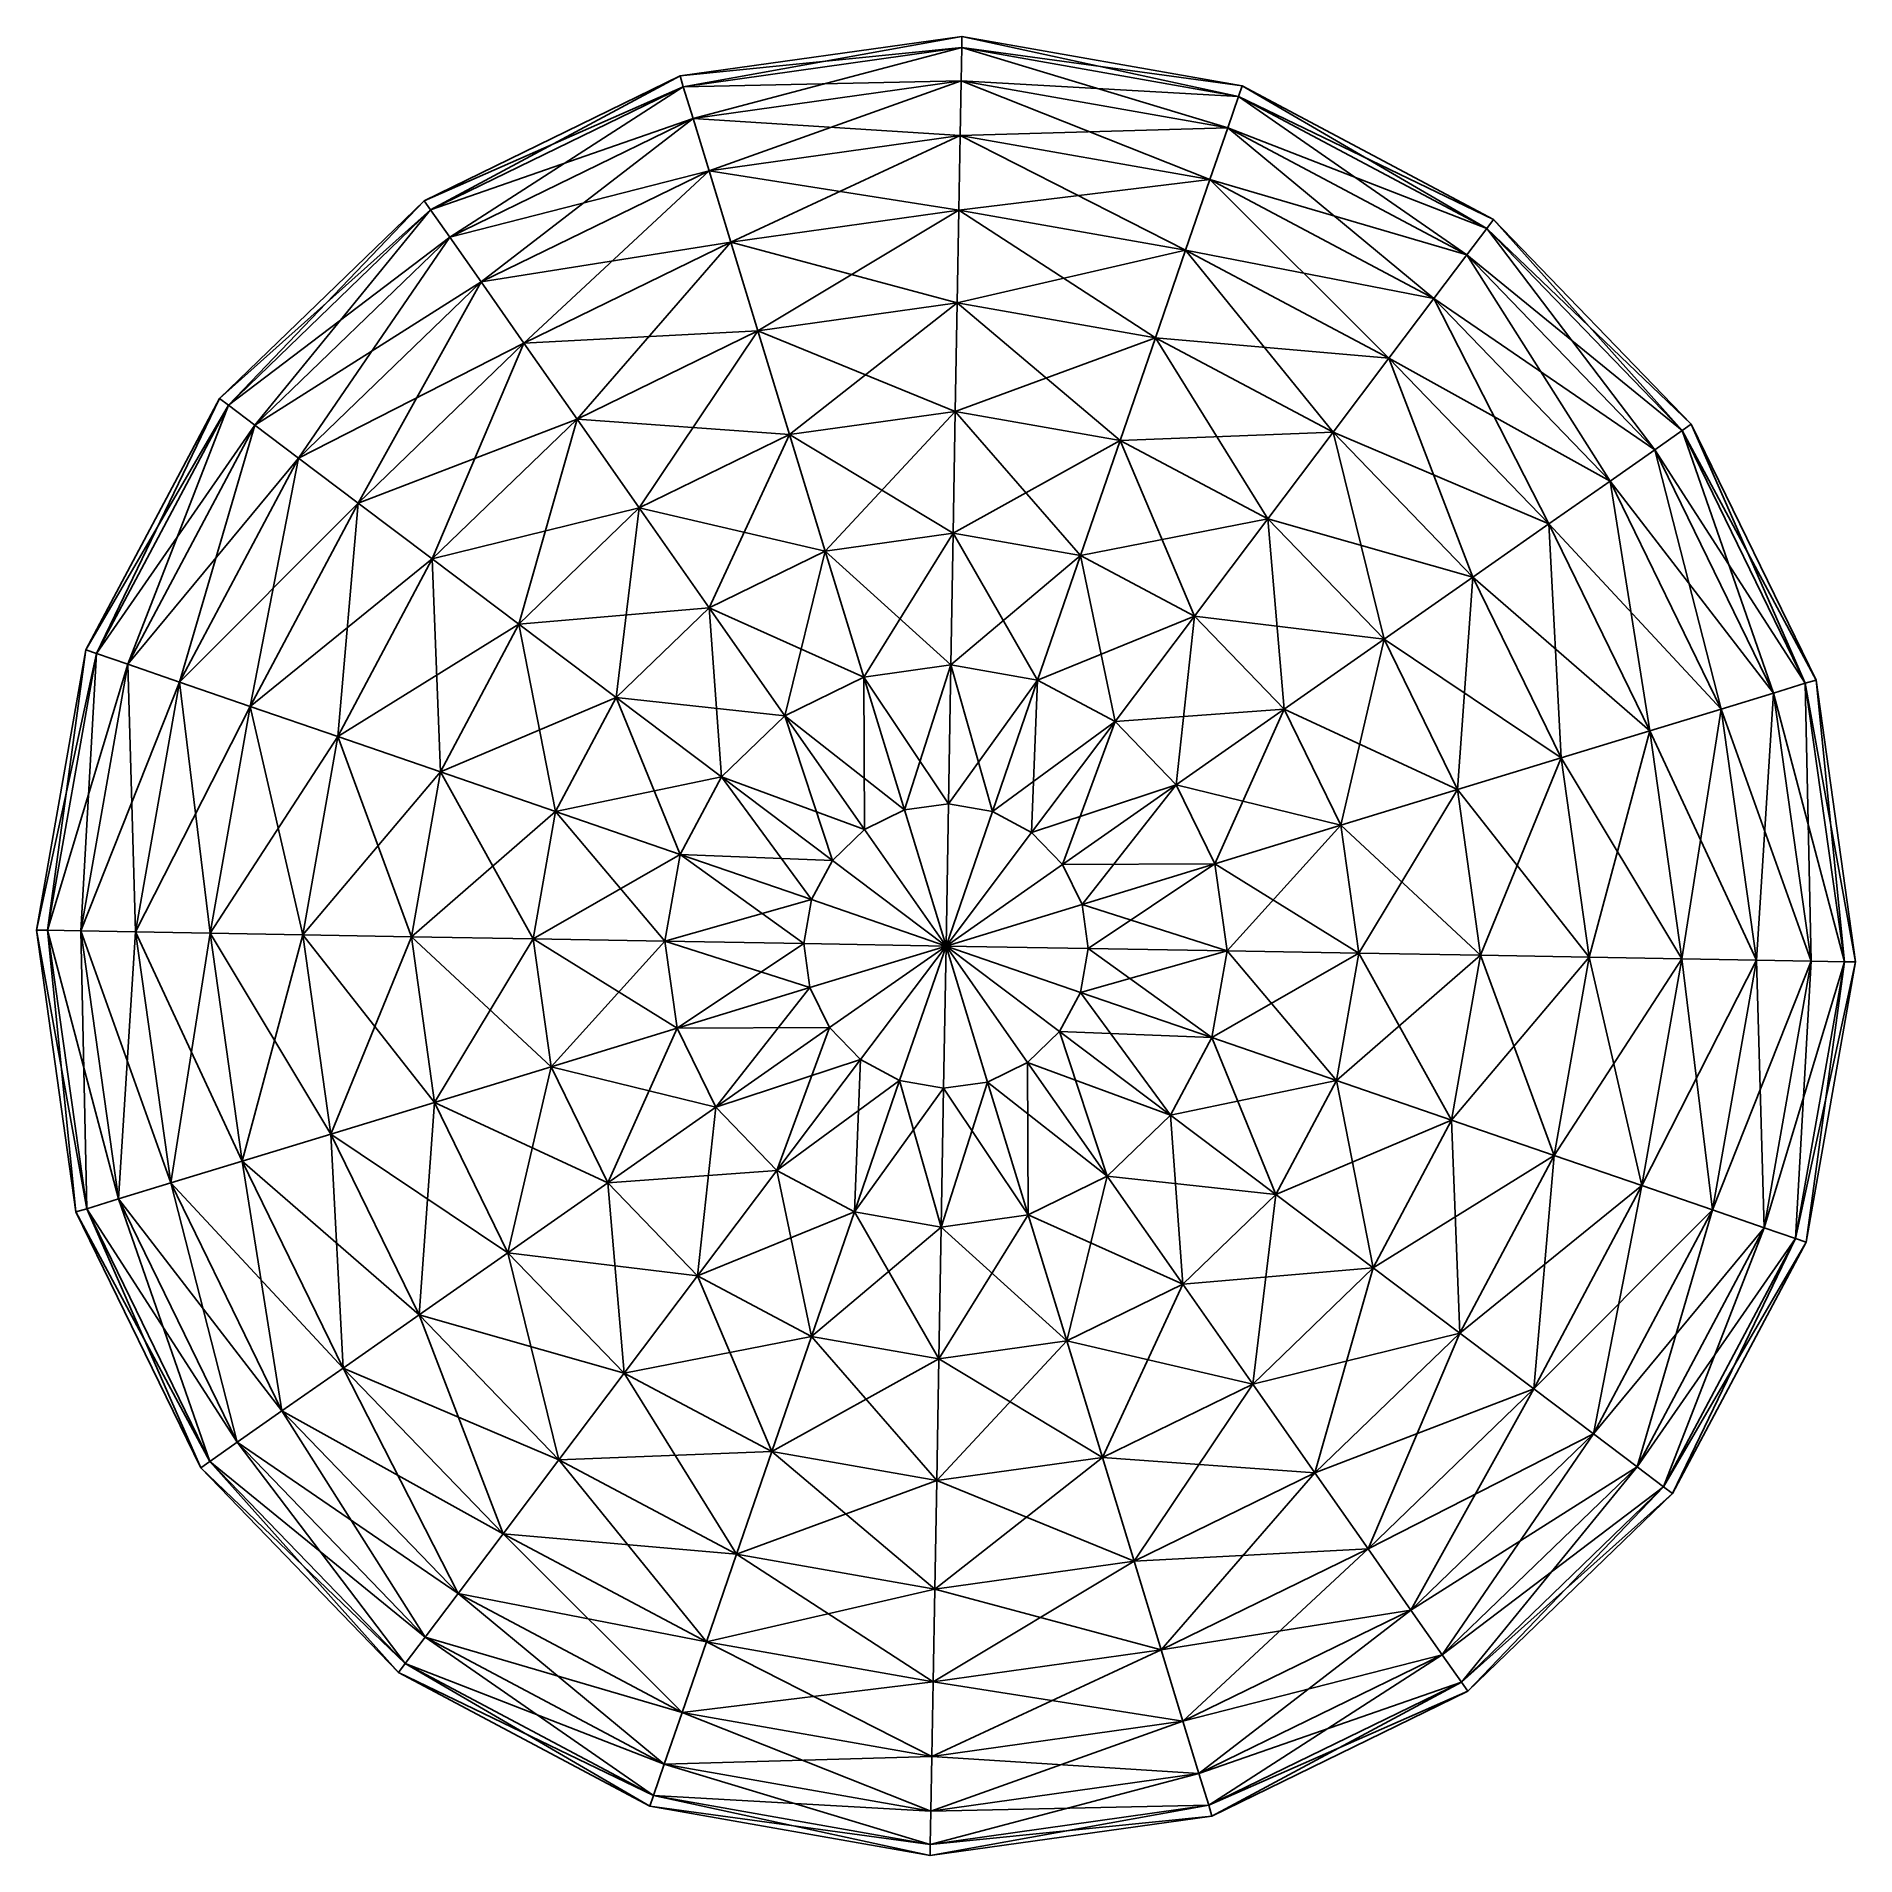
# Model space of a CAD drawing. Extents: x -1 to 1, y -1 to 1.
import ezdxf

# ---------------------------------------------------------------- set-up
doc = ezdxf.new("R2010")
doc.units = 0
doc.layers.add('pSphere1', color=254, linetype='CONTINUOUS')

msp = doc.modelspace()

# ---------------------------------------------------------------- meshes
at = {"layer": 'pSphere1', "color": 254}
mesh = msp.add_polyface(dxfattribs=at)
corners = [(0.005393, 0.30897, -0.951057), (0.007923, 0.453921, -0.891007), (-0.132734, 0.434153, -0.891007), (-0.171852, 0.562102, -0.809017), (0.010258, 0.587696, -0.809017), (-0.33714, 0.481486, -0.809017), (-0.260398, 0.371887, -0.891007), (-0.469426, 0.353738, -0.809017), (-0.206738, 0.67621, -0.707107), (0.012341, 0.706999, -0.707107), (-0.40558, 0.579228, -0.707107), (-0.236534, 0.773667, -0.587785), (0.014119, 0.808894, -0.587785), (-0.464033, 0.662708, -0.587785), (-0.260505, 0.852074, -0.453991), (0.01555, 0.890871, -0.453991), (-0.51106, 0.72987, -0.453991), (-0.278062, 0.9095, -0.309017), (0.016598, 0.950912, -0.309017), (-0.545504, 0.77906, -0.309017), (-0.288772, 0.944531, -0.156434), (0.017238, 0.987538, -0.156434), (-0.292372, 0.956305), (0.017452, 0.999848), (-0.288772, 0.944531, 0.156434), (0.017238, 0.987538, 0.156434), (-0.278062, 0.9095, 0.309017), (0.016598, 0.950912, 0.309017), (-0.260505, 0.852074, 0.453991), (0.01555, 0.890871, 0.453991), (-0.51106, 0.72987, 0.453991), (-0.236534, 0.773667, 0.587785), (0.014119, 0.808894, 0.587785), (-0.464033, 0.662708, 0.587785), (-0.206738, 0.67621, 0.707107), (0.012341, 0.706999, 0.707107), (-0.40558, 0.579228, 0.707107), (-0.171852, 0.562102, 0.809017), (0.010258, 0.587696, 0.809017), (-0.33714, 0.481486, 0.809017), (-0.132734, 0.434153, 0.891007), (0.007923, 0.453921, 0.891007), (-0.260398, 0.371887, 0.891007), (-0.362573, 0.273218, 0.891007), (-0.090348, 0.295514, 0.951057)]
mesh.append_faces([[corners[k] for k in face] for face in [(0, 1, 2), (3, 2, 1), (1, 4, 3), (5, 6, 2), (2, 3, 5), (6, 5, 7), (8, 3, 4), (4, 9, 8), (10, 5, 3), (3, 8, 10), (11, 8, 9), (9, 12, 11), (13, 10, 8), (8, 11, 13), (14, 11, 12), (12, 15, 14), (11, 14, 16), (17, 14, 15), (15, 18, 17), (14, 17, 19), (20, 17, 18), (18, 21, 20), (22, 20, 21), (21, 23, 22), (24, 22, 23), (23, 25, 24), (26, 24, 25), (25, 27, 26), (28, 26, 27), (27, 29, 28), (26, 28, 30), (31, 28, 29), (29, 32, 31), (28, 31, 33), (34, 31, 32), (32, 35, 34), (36, 33, 31), (31, 34, 36), (37, 34, 35), (35, 38, 37), (39, 36, 34), (34, 37, 39), (40, 37, 38), (38, 41, 40), (42, 39, 37), (37, 40, 42), (39, 42, 43), (44, 40, 41)]], dxfattribs={"color": 254})
mesh = msp.add_polyface(dxfattribs=at)
corners = [(0.100606, 0.292181, -0.951057), (0.147805, 0.429257, -0.891007), (0.007923, 0.453921, -0.891007), (0.191364, 0.555762, -0.809017), (0.273218, 0.362573, -0.891007), (0.353738, 0.469426, -0.809017), (0.010258, 0.587696, -0.809017), (0.230211, 0.668583, -0.707107), (0.425548, 0.564721, -0.707107), (0.012341, 0.706999, -0.707107), (0.26339, 0.764941, -0.587785), (0.486879, 0.64611, -0.587785), (0.014119, 0.808894, -0.587785), (0.290083, 0.842463, -0.453991), (0.01555, 0.890871, -0.453991), (0.309634, 0.899242, -0.309017), (0.536221, 0.71159, -0.453991), (0.016598, 0.950912, -0.309017), (0.017238, 0.987538, -0.156434), (0.32156, 0.933878, -0.156434), (0.017452, 0.999848), (0.325568, 0.945519), (0.017238, 0.987538, 0.156434), (0.32156, 0.933878, 0.156434), (0.016598, 0.950912, 0.309017), (0.309634, 0.899242, 0.309017), (0.290083, 0.842463, 0.453991), (0.57236, 0.759548, 0.309017), (0.01555, 0.890871, 0.453991), (0.26339, 0.764941, 0.587785), (0.536221, 0.71159, 0.453991), (0.014119, 0.808894, 0.587785), (0.230211, 0.668583, 0.707107), (0.486879, 0.64611, 0.587785), (0.425548, 0.564721, 0.707107), (0.012341, 0.706999, 0.707107), (0.191364, 0.555762, 0.809017), (0.353738, 0.469426, 0.809017), (0.010258, 0.587696, 0.809017), (0.273218, 0.362573, 0.891007), (0.481486, 0.33714, 0.809017), (0.147805, 0.429257, 0.891007), (0.007923, 0.453921, 0.891007), (0.005393, 0.30897, 0.951057)]
mesh.append_faces([[corners[k] for k in face] for face in [(0, 1, 2), (3, 1, 4), (4, 5, 3), (6, 2, 1), (1, 3, 6), (7, 3, 5), (5, 8, 7), (9, 6, 3), (3, 7, 9), (10, 7, 8), (8, 11, 10), (12, 9, 7), (7, 10, 12), (13, 10, 11), (14, 12, 10), (10, 13, 14), (15, 13, 16), (17, 14, 13), (13, 15, 17), (18, 17, 15), (15, 19, 18), (20, 18, 19), (19, 21, 20), (22, 20, 21), (21, 23, 22), (24, 22, 23), (23, 25, 24), (26, 25, 27), (28, 24, 25), (25, 26, 28), (29, 26, 30), (31, 28, 26), (26, 29, 31), (32, 29, 33), (33, 34, 32), (35, 31, 29), (29, 32, 35), (36, 32, 34), (34, 37, 36), (38, 35, 32), (32, 36, 38), (39, 37, 40), (41, 36, 37), (37, 39, 41), (42, 38, 36), (36, 41, 42), (43, 42, 41)]], dxfattribs={"color": 254})
mesh = msp.add_polyface(dxfattribs=at)
corners = [(-0.564721, 0.425548, -0.707107), (-0.469426, 0.353738, -0.809017), (-0.33714, 0.481486, -0.809017), (-0.40558, 0.579228, -0.707107), (-0.64611, 0.486879, -0.587785), (-0.464033, 0.662708, -0.587785), (-0.51106, 0.72987, -0.453991), (-0.236534, 0.773667, -0.587785), (-0.711589, 0.536221, -0.453991), (-0.842463, 0.290083, -0.453991), (-0.545504, 0.77906, -0.309017), (-0.260505, 0.852074, -0.453991), (-0.759548, 0.57236, -0.309017), (-0.899242, 0.309634, -0.309017), (-0.566515, 0.809067, -0.156434), (-0.278062, 0.9095, -0.309017), (-0.288772, 0.944531, -0.156434), (-0.788803, 0.594406, -0.156434), (-0.933878, 0.32156, -0.156434), (-0.573576, 0.819152), (-0.292372, 0.956305), (-0.798636, 0.601815), (-0.945519, 0.325568), (-0.566515, 0.809067, 0.156434), (-0.288772, 0.944531, 0.156434), (-0.788803, 0.594406, 0.156434), (-0.933878, 0.32156, 0.156434), (-0.545504, 0.77906, 0.309017), (-0.278062, 0.9095, 0.309017), (-0.759548, 0.57236, 0.309017), (-0.899242, 0.309634, 0.309017), (-0.51106, 0.72987, 0.453991), (-0.711589, 0.536221, 0.453991), (-0.842463, 0.290083, 0.453991), (-0.464033, 0.662708, 0.587785), (-0.260505, 0.852074, 0.453991), (-0.64611, 0.486879, 0.587785), (-0.764941, 0.26339, 0.587785), (-0.564721, 0.425548, 0.707107), (-0.40558, 0.579228, 0.707107), (-0.469426, 0.353738, 0.809017), (-0.33714, 0.481486, 0.809017)]
mesh.append_faces([[corners[k] for k in face] for face in [(0, 1, 2), (2, 3, 0), (4, 0, 3), (3, 5, 4), (6, 5, 7), (8, 4, 5), (5, 6, 8), (4, 8, 9), (10, 6, 11), (12, 8, 6), (6, 10, 12), (8, 12, 13), (14, 10, 15), (15, 16, 14), (17, 12, 10), (10, 14, 17), (18, 13, 12), (12, 17, 18), (19, 14, 16), (16, 20, 19), (21, 17, 14), (14, 19, 21), (22, 18, 17), (17, 21, 22), (23, 19, 20), (20, 24, 23), (25, 21, 19), (19, 23, 25), (26, 22, 21), (21, 25, 26), (27, 23, 24), (24, 28, 27), (29, 25, 23), (23, 27, 29), (30, 26, 25), (25, 29, 30), (31, 27, 28), (32, 29, 27), (27, 31, 32), (29, 32, 33), (34, 31, 35), (36, 32, 31), (31, 34, 36), (32, 36, 37), (38, 36, 34), (34, 39, 38), (40, 38, 39), (39, 41, 40)]], dxfattribs={"color": 254})
mesh = msp.add_polyface(dxfattribs=at)
corners = [(0.425548, 0.564721, -0.707107), (0.353738, 0.469426, -0.809017), (0.481486, 0.33714, -0.809017), (0.579228, 0.40558, -0.707107), (0.486879, 0.64611, -0.587785), (0.662708, 0.464033, -0.587785), (0.72987, 0.51106, -0.453991), (0.773667, 0.236534, -0.587785), (0.536221, 0.71159, -0.453991), (0.290083, 0.842463, -0.453991), (0.77906, 0.545504, -0.309017), (0.852074, 0.260505, -0.453991), (0.57236, 0.759548, -0.309017), (0.309634, 0.899242, -0.309017), (0.809067, 0.566515, -0.156434), (0.9095, 0.278062, -0.309017), (0.944531, 0.288772, -0.156434), (0.594406, 0.788803, -0.156434), (0.32156, 0.933878, -0.156434), (0.819152, 0.573577), (0.956305, 0.292372), (0.601815, 0.798636), (0.325568, 0.945519), (0.809067, 0.566515, 0.156434), (0.944531, 0.288772, 0.156434), (0.594406, 0.788803, 0.156434), (0.32156, 0.933878, 0.156434), (0.77906, 0.545504, 0.309017), (0.9095, 0.278062, 0.309017), (0.57236, 0.759548, 0.309017), (0.309634, 0.899242, 0.309017), (0.72987, 0.51106, 0.453991), (0.536221, 0.71159, 0.453991), (0.290083, 0.842463, 0.453991), (0.662708, 0.464033, 0.587785), (0.852074, 0.260505, 0.453991), (0.486879, 0.64611, 0.587785), (0.26339, 0.764941, 0.587785), (0.425548, 0.564721, 0.707107), (0.579228, 0.40558, 0.707107), (0.353738, 0.469426, 0.809017), (0.481486, 0.33714, 0.809017)]
mesh.append_faces([[corners[k] for k in face] for face in [(0, 1, 2), (2, 3, 0), (4, 0, 3), (3, 5, 4), (6, 5, 7), (8, 4, 5), (5, 6, 8), (4, 8, 9), (10, 6, 11), (12, 8, 6), (6, 10, 12), (8, 12, 13), (14, 10, 15), (15, 16, 14), (17, 12, 10), (10, 14, 17), (18, 13, 12), (12, 17, 18), (19, 14, 16), (16, 20, 19), (21, 17, 14), (14, 19, 21), (22, 18, 17), (17, 21, 22), (23, 19, 20), (20, 24, 23), (25, 21, 19), (19, 23, 25), (26, 22, 21), (21, 25, 26), (27, 23, 24), (24, 28, 27), (29, 25, 23), (23, 27, 29), (30, 26, 25), (25, 29, 30), (31, 27, 28), (32, 29, 27), (27, 31, 32), (29, 32, 33), (34, 31, 35), (36, 32, 31), (31, 34, 36), (32, 36, 37), (38, 36, 34), (34, 39, 38), (40, 38, 39), (39, 41, 40)]], dxfattribs={"color": 254})
mesh = msp.add_polyface(dxfattribs=at)
corners = [(-0.292181, 0.100606, -0.951057), (-0.429256, 0.147805, -0.891007), (-0.453921, 0.007923, -0.891007), (-0.555762, 0.191364, -0.809017), (-0.362573, 0.273218, -0.891007), (-0.469426, 0.353738, -0.809017), (-0.587696, 0.010258, -0.809017), (-0.668583, 0.230211, -0.707107), (-0.564721, 0.425548, -0.707107), (-0.706999, 0.012341, -0.707107), (-0.764941, 0.26339, -0.587785), (-0.64611, 0.486879, -0.587785), (-0.808894, 0.014119, -0.587785), (-0.842463, 0.290083, -0.453991), (-0.890871, 0.01555, -0.453991), (-0.899242, 0.309634, -0.309017), (-0.711589, 0.536221, -0.453991), (-0.950912, 0.016598, -0.309017), (-0.987538, 0.017238, -0.156434), (-0.933878, 0.32156, -0.156434), (-0.999848, 0.017452), (-0.945519, 0.325568), (-0.987538, 0.017238, 0.156434), (-0.933878, 0.32156, 0.156434), (-0.950912, 0.016598, 0.309017), (-0.899242, 0.309634, 0.309017), (-0.842463, 0.290083, 0.453991), (-0.759548, 0.57236, 0.309017), (-0.890871, 0.01555, 0.453991), (-0.764941, 0.26339, 0.587785), (-0.711589, 0.536221, 0.453991), (-0.808894, 0.014119, 0.587785), (-0.668583, 0.230211, 0.707107), (-0.64611, 0.486879, 0.587785), (-0.564721, 0.425548, 0.707107), (-0.706999, 0.012341, 0.707107), (-0.555762, 0.191364, 0.809017), (-0.469426, 0.353738, 0.809017), (-0.587696, 0.010258, 0.809017), (-0.362573, 0.273218, 0.891007), (-0.33714, 0.481486, 0.809017), (-0.429256, 0.147805, 0.891007), (-0.453921, 0.007923, 0.891007), (-0.30897, 0.005393, 0.951057)]
mesh.append_faces([[corners[k] for k in face] for face in [(0, 1, 2), (3, 1, 4), (4, 5, 3), (6, 2, 1), (1, 3, 6), (7, 3, 5), (5, 8, 7), (9, 6, 3), (3, 7, 9), (10, 7, 8), (8, 11, 10), (12, 9, 7), (7, 10, 12), (13, 10, 11), (14, 12, 10), (10, 13, 14), (15, 13, 16), (17, 14, 13), (13, 15, 17), (18, 17, 15), (15, 19, 18), (20, 18, 19), (19, 21, 20), (22, 20, 21), (21, 23, 22), (24, 22, 23), (23, 25, 24), (26, 25, 27), (28, 24, 25), (25, 26, 28), (29, 26, 30), (31, 28, 26), (26, 29, 31), (32, 29, 33), (33, 34, 32), (35, 31, 29), (29, 32, 35), (36, 32, 34), (34, 37, 36), (38, 35, 32), (32, 36, 38), (39, 37, 40), (41, 36, 37), (37, 39, 41), (42, 38, 36), (36, 41, 42), (43, 42, 41)]], dxfattribs={"color": 254})
mesh = msp.add_polyface(dxfattribs=at)
corners = [(0.30897, -0.005393, -0.951057), (0.453921, -0.007923, -0.891007), (0.434153, 0.132734, -0.891007), (0.562102, 0.171852, -0.809017), (0.587696, -0.010258, -0.809017), (0.481486, 0.33714, -0.809017), (0.371887, 0.260398, -0.891007), (0.353738, 0.469426, -0.809017), (0.67621, 0.206738, -0.707107), (0.706999, -0.012341, -0.707107), (0.579228, 0.40558, -0.707107), (0.773667, 0.236534, -0.587785), (0.808894, -0.014119, -0.587785), (0.662708, 0.464033, -0.587785), (0.852074, 0.260505, -0.453991), (0.890871, -0.01555, -0.453991), (0.72987, 0.51106, -0.453991), (0.9095, 0.278062, -0.309017), (0.950912, -0.016598, -0.309017), (0.77906, 0.545504, -0.309017), (0.944531, 0.288772, -0.156434), (0.987538, -0.017238, -0.156434), (0.956305, 0.292372), (0.999848, -0.017452), (0.944531, 0.288772, 0.156434), (0.987538, -0.017238, 0.156434), (0.9095, 0.278062, 0.309017), (0.950912, -0.016598, 0.309017), (0.852074, 0.260505, 0.453991), (0.890871, -0.01555, 0.453991), (0.72987, 0.51106, 0.453991), (0.773667, 0.236534, 0.587785), (0.808894, -0.014119, 0.587785), (0.662708, 0.464033, 0.587785), (0.67621, 0.206738, 0.707107), (0.706999, -0.012341, 0.707107), (0.579228, 0.40558, 0.707107), (0.562102, 0.171852, 0.809017), (0.587696, -0.010258, 0.809017), (0.481486, 0.33714, 0.809017), (0.434153, 0.132734, 0.891007), (0.453921, -0.007923, 0.891007), (0.371887, 0.260398, 0.891007), (0.273218, 0.362573, 0.891007), (0.295515, 0.090348, 0.951057)]
mesh.append_faces([[corners[k] for k in face] for face in [(0, 1, 2), (3, 2, 1), (1, 4, 3), (5, 6, 2), (2, 3, 5), (6, 5, 7), (8, 3, 4), (4, 9, 8), (10, 5, 3), (3, 8, 10), (11, 8, 9), (9, 12, 11), (13, 10, 8), (8, 11, 13), (14, 11, 12), (12, 15, 14), (11, 14, 16), (17, 14, 15), (15, 18, 17), (14, 17, 19), (20, 17, 18), (18, 21, 20), (22, 20, 21), (21, 23, 22), (24, 22, 23), (23, 25, 24), (26, 24, 25), (25, 27, 26), (28, 26, 27), (27, 29, 28), (26, 28, 30), (31, 28, 29), (29, 32, 31), (28, 31, 33), (34, 31, 32), (32, 35, 34), (36, 33, 31), (31, 34, 36), (37, 34, 35), (35, 38, 37), (39, 36, 34), (34, 37, 39), (40, 37, 38), (38, 41, 40), (42, 39, 37), (37, 40, 42), (39, 42, 43), (44, 40, 41)]], dxfattribs={"color": 254})
mesh = msp.add_polyface(dxfattribs=at)
corners = [(0.295515, 0.090348, -0.951057), (0.149599, 0.045737, -0.987688), (0.156411, -0.00273, -0.987688), (0.30897, -0.005393, -0.951057), (0.253132, 0.177245, -0.951057), (0.128144, 0.089727, -0.987688), (0.185971, 0.246792, -0.951057), (0.094145, 0.124934, -0.987688), (0.100606, 0.292181, -0.951057), (0.05093, 0.147912, -0.987688), (0.005393, 0.30897, -0.951057), (0.00273, 0.156411, -0.987688), (0.434153, 0.132734, -0.891007), (0.371887, 0.260398, -0.891007), (0.273218, 0.362573, -0.891007), (0.147805, 0.429257, -0.891007), (0.007923, 0.453921, -0.891007), (0.353738, 0.469426, -0.809017), (0.453921, -0.007923, 0.891007), (0.30897, -0.005393, 0.951057), (0.295515, 0.090348, 0.951057), (0.253132, 0.177245, 0.951057), (0.371887, 0.260398, 0.891007), (0.434153, 0.132734, 0.891007), (0.185971, 0.246792, 0.951057), (0.273218, 0.362573, 0.891007), (0.100606, 0.292181, 0.951057), (0.147805, 0.429257, 0.891007), (0.005393, 0.30897, 0.951057), (0.149599, 0.045737, 0.987688), (0.156411, -0.00273, 0.987688), (0.128144, 0.089727, 0.987688), (0.094145, 0.124934, 0.987688), (0.05093, 0.147912, 0.987688), (0.00273, 0.156411, 0.987688), (0, 0, -1), (0, 0, 1)]
mesh.append_faces([[corners[k] for k in face] for face in [(0, 1, 2), (2, 3, 0), (4, 5, 1), (1, 0, 4), (6, 7, 5), (5, 4, 6), (8, 9, 7), (7, 6, 8), (10, 11, 9), (9, 8, 10), (12, 0, 3), (13, 4, 0), (0, 12, 13), (14, 6, 4), (4, 13, 14), (15, 8, 6), (6, 14, 15), (16, 10, 8), (17, 14, 13), (18, 19, 20), (21, 22, 23), (23, 20, 21), (24, 25, 22), (22, 21, 24), (26, 27, 25), (25, 24, 26), (27, 26, 28), (29, 20, 19), (19, 30, 29), (31, 21, 20), (20, 29, 31), (32, 24, 21), (21, 31, 32), (33, 26, 24), (24, 32, 33), (34, 28, 26), (26, 33, 34), (35, 2, 1), (35, 1, 5), (35, 5, 7), (35, 7, 9), (35, 9, 11), (36, 29, 30), (36, 31, 29), (36, 32, 31), (36, 33, 32), (36, 34, 33)]], dxfattribs={"color": 254})
mesh = msp.add_polyface(dxfattribs=at)
corners = [(-0.090348, 0.295514, -0.951057), (-0.045737, 0.149599, -0.987688), (0.00273, 0.156411, -0.987688), (0.005393, 0.30897, -0.951057), (-0.177245, 0.253132, -0.951057), (-0.089727, 0.128144, -0.987688), (-0.246792, 0.185971, -0.951057), (-0.124934, 0.094145, -0.987688), (-0.292181, 0.100606, -0.951057), (-0.147912, 0.05093, -0.987688), (-0.30897, 0.005393, -0.951057), (-0.156411, 0.00273, -0.987688), (-0.132734, 0.434153, -0.891007), (-0.260398, 0.371887, -0.891007), (-0.362573, 0.273218, -0.891007), (-0.429256, 0.147805, -0.891007), (-0.453921, 0.007923, -0.891007), (-0.469426, 0.353738, -0.809017), (0.007923, 0.453921, 0.891007), (0.005393, 0.30897, 0.951057), (-0.090348, 0.295514, 0.951057), (-0.177245, 0.253132, 0.951057), (-0.260398, 0.371887, 0.891007), (-0.132734, 0.434153, 0.891007), (-0.246792, 0.185971, 0.951057), (-0.362573, 0.273218, 0.891007), (-0.292181, 0.100606, 0.951057), (-0.429256, 0.147805, 0.891007), (-0.30897, 0.005393, 0.951057), (-0.045737, 0.149599, 0.987688), (0.00273, 0.156411, 0.987688), (-0.089727, 0.128144, 0.987688), (-0.124934, 0.094145, 0.987688), (-0.147912, 0.05093, 0.987688), (-0.156411, 0.00273, 0.987688), (0, 0, -1), (0, 0, 1)]
mesh.append_faces([[corners[k] for k in face] for face in [(0, 1, 2), (2, 3, 0), (4, 5, 1), (1, 0, 4), (6, 7, 5), (5, 4, 6), (8, 9, 7), (7, 6, 8), (10, 11, 9), (9, 8, 10), (12, 0, 3), (13, 4, 0), (0, 12, 13), (14, 6, 4), (4, 13, 14), (15, 8, 6), (6, 14, 15), (16, 10, 8), (17, 14, 13), (18, 19, 20), (21, 22, 23), (23, 20, 21), (24, 25, 22), (22, 21, 24), (26, 27, 25), (25, 24, 26), (27, 26, 28), (29, 20, 19), (19, 30, 29), (31, 21, 20), (20, 29, 31), (32, 24, 21), (21, 31, 32), (33, 26, 24), (24, 32, 33), (34, 28, 26), (26, 33, 34), (35, 2, 1), (35, 1, 5), (35, 5, 7), (35, 7, 9), (35, 9, 11), (36, 29, 30), (36, 31, 29), (36, 32, 31), (36, 33, 32), (36, 34, 33)]], dxfattribs={"color": 254})
mesh = msp.add_polyface(dxfattribs=at)
corners = [(-0.30897, 0.005393, -0.951057), (-0.453921, 0.007923, -0.891007), (-0.434154, -0.132734, -0.891007), (-0.481486, -0.33714, -0.809017), (-0.371888, -0.260398, -0.891007), (-0.562102, -0.171852, -0.809017), (-0.353738, -0.469427, -0.809017), (-0.587696, 0.010258, -0.809017), (-0.579228, -0.40558, -0.707107), (-0.67621, -0.206738, -0.707107), (-0.706999, 0.012341, -0.707107), (-0.662708, -0.464033, -0.587785), (-0.773667, -0.236534, -0.587785), (-0.808894, 0.014119, -0.587785), (-0.852074, -0.260505, -0.453991), (-0.72987, -0.511061, -0.453991), (-0.890871, 0.01555, -0.453991), (-0.909501, -0.278062, -0.309017), (-0.77906, -0.545504, -0.309017), (-0.950912, 0.016598, -0.309017), (-0.944532, -0.288772, -0.156434), (-0.987538, 0.017238, -0.156434), (-0.956305, -0.292372), (-0.999848, 0.017452), (-0.944532, -0.288772, 0.156434), (-0.987538, 0.017238, 0.156434), (-0.909501, -0.278062, 0.309017), (-0.950912, 0.016598, 0.309017), (-0.852074, -0.260505, 0.453991), (-0.72987, -0.511061, 0.453991), (-0.890871, 0.01555, 0.453991), (-0.773667, -0.236534, 0.587785), (-0.662708, -0.464033, 0.587785), (-0.808894, 0.014119, 0.587785), (-0.579228, -0.40558, 0.707107), (-0.67621, -0.206738, 0.707107), (-0.706999, 0.012341, 0.707107), (-0.481486, -0.33714, 0.809017), (-0.562102, -0.171852, 0.809017), (-0.587696, 0.010258, 0.809017), (-0.371888, -0.260398, 0.891007), (-0.434154, -0.132734, 0.891007), (-0.453921, 0.007923, 0.891007), (-0.295515, -0.090348, 0.951057)]
mesh.append_faces([[corners[k] for k in face] for face in [(0, 1, 2), (3, 4, 2), (2, 5, 3), (4, 3, 6), (5, 2, 1), (1, 7, 5), (8, 3, 5), (5, 9, 8), (9, 5, 7), (7, 10, 9), (11, 8, 9), (9, 12, 11), (12, 9, 10), (10, 13, 12), (12, 14, 15), (14, 12, 13), (13, 16, 14), (14, 17, 18), (17, 14, 16), (16, 19, 17), (20, 17, 19), (19, 21, 20), (22, 20, 21), (21, 23, 22), (24, 22, 23), (23, 25, 24), (26, 24, 25), (25, 27, 26), (26, 28, 29), (28, 26, 27), (27, 30, 28), (28, 31, 32), (31, 28, 30), (30, 33, 31), (34, 32, 31), (31, 35, 34), (35, 31, 33), (33, 36, 35), (37, 34, 35), (35, 38, 37), (38, 35, 36), (36, 39, 38), (40, 37, 38), (38, 41, 40), (41, 38, 39), (39, 42, 41), (43, 41, 42)]], dxfattribs={"color": 254})
mesh = msp.add_polyface(dxfattribs=at)
corners = [(-0.253132, -0.177245, -0.951057), (-0.128144, -0.089727, -0.987688), (-0.149599, -0.045737, -0.987688), (-0.295515, -0.090348, -0.951057), (-0.185971, -0.246792, -0.951057), (-0.094145, -0.124934, -0.987688), (-0.100606, -0.292181, -0.951057), (-0.05093, -0.147912, -0.987688), (-0.005393, -0.30897, -0.951057), (-0.00273, -0.156411, -0.987688), (-0.156411, 0.00273, -0.987688), (-0.30897, 0.005393, -0.951057), (-0.371888, -0.260398, -0.891007), (-0.434154, -0.132734, -0.891007), (-0.273218, -0.362573, -0.891007), (-0.147805, -0.429257, -0.891007), (-0.007923, -0.453922, -0.891007), (-0.353738, -0.469427, -0.809017), (-0.481486, -0.33714, 0.809017), (-0.371888, -0.260398, 0.891007), (-0.273218, -0.362573, 0.891007), (-0.253132, -0.177245, 0.951057), (-0.434154, -0.132734, 0.891007), (-0.295515, -0.090348, 0.951057), (-0.185971, -0.246792, 0.951057), (-0.100606, -0.292181, 0.951057), (-0.147805, -0.429257, 0.891007), (-0.005393, -0.30897, 0.951057), (-0.453921, 0.007923, 0.891007), (-0.30897, 0.005393, 0.951057), (-0.128144, -0.089727, 0.987688), (-0.149599, -0.045737, 0.987688), (-0.094145, -0.124934, 0.987688), (-0.05093, -0.147912, 0.987688), (-0.00273, -0.156411, 0.987688), (-0.156411, 0.00273, 0.987688), (0, 0, -1), (0, 0, 1)]
mesh.append_faces([[corners[k] for k in face] for face in [(0, 1, 2), (2, 3, 0), (4, 5, 1), (1, 0, 4), (6, 7, 5), (5, 4, 6), (8, 9, 7), (7, 6, 8), (3, 2, 10), (10, 11, 3), (12, 0, 3), (3, 13, 12), (14, 4, 0), (0, 12, 14), (15, 6, 4), (4, 14, 15), (16, 8, 6), (13, 3, 11), (17, 14, 12), (18, 19, 20), (21, 19, 22), (22, 23, 21), (24, 20, 19), (19, 21, 24), (25, 26, 20), (20, 24, 25), (26, 25, 27), (28, 29, 23), (30, 21, 23), (23, 31, 30), (32, 24, 21), (21, 30, 32), (33, 25, 24), (24, 32, 33), (34, 27, 25), (25, 33, 34), (31, 23, 29), (29, 35, 31), (36, 2, 1), (36, 1, 5), (36, 5, 7), (36, 7, 9), (36, 10, 2), (37, 30, 31), (37, 32, 30), (37, 33, 32), (37, 34, 33), (37, 31, 35)]], dxfattribs={"color": 254})
mesh = msp.add_polyface(dxfattribs=at)
corners = [(0.090348, -0.295515, -0.951057), (0.045737, -0.149599, -0.987688), (-0.00273, -0.156411, -0.987688), (-0.005393, -0.30897, -0.951057), (0.177245, -0.253132, -0.951057), (0.089727, -0.128144, -0.987688), (0.246792, -0.185971, -0.951057), (0.124934, -0.094145, -0.987688), (0.292181, -0.100606, -0.951057), (0.147912, -0.05093, -0.987688), (0.30897, -0.005393, -0.951057), (0.156411, -0.00273, -0.987688), (0.132734, -0.434153, -0.891007), (0.260398, -0.371887, -0.891007), (0.362573, -0.273218, -0.891007), (0.429257, -0.147805, -0.891007), (0.453921, -0.007923, -0.891007), (0.469426, -0.353738, -0.809017), (0.33714, -0.481486, 0.809017), (0.260398, -0.371887, 0.891007), (0.362573, -0.273218, 0.891007), (-0.007923, -0.453922, 0.891007), (-0.005393, -0.30897, 0.951057), (0.090348, -0.295515, 0.951057), (0.177245, -0.253132, 0.951057), (0.132734, -0.434153, 0.891007), (0.246792, -0.185971, 0.951057), (0.292181, -0.100606, 0.951057), (0.429257, -0.147805, 0.891007), (0.30897, -0.005393, 0.951057), (0.045737, -0.149599, 0.987688), (-0.00273, -0.156411, 0.987688), (0.089727, -0.128144, 0.987688), (0.124934, -0.094145, 0.987688), (0.147912, -0.05093, 0.987688), (0.156411, -0.00273, 0.987688), (0, 0, -1), (0, 0, 1)]
mesh.append_faces([[corners[k] for k in face] for face in [(0, 1, 2), (2, 3, 0), (4, 5, 1), (1, 0, 4), (6, 7, 5), (5, 4, 6), (8, 9, 7), (7, 6, 8), (10, 11, 9), (9, 8, 10), (12, 0, 3), (13, 4, 0), (0, 12, 13), (14, 6, 4), (4, 13, 14), (15, 8, 6), (6, 14, 15), (16, 10, 8), (17, 14, 13), (18, 19, 20), (21, 22, 23), (24, 19, 25), (25, 23, 24), (26, 20, 19), (19, 24, 26), (27, 28, 20), (20, 26, 27), (28, 27, 29), (30, 23, 22), (22, 31, 30), (32, 24, 23), (23, 30, 32), (33, 26, 24), (24, 32, 33), (34, 27, 26), (26, 33, 34), (35, 29, 27), (27, 34, 35), (36, 2, 1), (36, 1, 5), (36, 5, 7), (36, 7, 9), (36, 9, 11), (37, 30, 31), (37, 32, 30), (37, 33, 32), (37, 34, 33), (37, 35, 34)]], dxfattribs={"color": 254})
mesh = msp.add_polyface(dxfattribs=at)
corners = [(0.292181, -0.100606, -0.951057), (0.429257, -0.147805, -0.891007), (0.453921, -0.007923, -0.891007), (0.555762, -0.191364, -0.809017), (0.362573, -0.273218, -0.891007), (0.469426, -0.353738, -0.809017), (0.587696, -0.010258, -0.809017), (0.668583, -0.230211, -0.707107), (0.564721, -0.425548, -0.707107), (0.706999, -0.012341, -0.707107), (0.764941, -0.26339, -0.587785), (0.64611, -0.486879, -0.587785), (0.808894, -0.014119, -0.587785), (0.842463, -0.290083, -0.453991), (0.890871, -0.01555, -0.453991), (0.899242, -0.309634, -0.309017), (0.71159, -0.536221, -0.453991), (0.950912, -0.016598, -0.309017), (0.933878, -0.32156, -0.156434), (0.759548, -0.57236, -0.309017), (0.987538, -0.017238, -0.156434), (0.999848, -0.017452), (0.945519, -0.325568), (0.987538, -0.017238, 0.156434), (0.933878, -0.32156, 0.156434), (0.950912, -0.016598, 0.309017), (0.899242, -0.309634, 0.309017), (0.842463, -0.290083, 0.453991), (0.759548, -0.57236, 0.309017), (0.890871, -0.01555, 0.453991), (0.764941, -0.26339, 0.587785), (0.71159, -0.536221, 0.453991), (0.808894, -0.014119, 0.587785), (0.668583, -0.230211, 0.707107), (0.64611, -0.486879, 0.587785), (0.564721, -0.425548, 0.707107), (0.706999, -0.012341, 0.707107), (0.555762, -0.191364, 0.809017), (0.469426, -0.353738, 0.809017), (0.587696, -0.010258, 0.809017), (0.362573, -0.273218, 0.891007), (0.33714, -0.481486, 0.809017), (0.429257, -0.147805, 0.891007), (0.453921, -0.007923, 0.891007), (0.30897, -0.005393, 0.951057)]
mesh.append_faces([[corners[k] for k in face] for face in [(0, 1, 2), (3, 1, 4), (4, 5, 3), (6, 2, 1), (1, 3, 6), (7, 3, 5), (5, 8, 7), (9, 6, 3), (3, 7, 9), (10, 7, 8), (8, 11, 10), (12, 9, 7), (7, 10, 12), (13, 10, 11), (14, 12, 10), (10, 13, 14), (15, 13, 16), (17, 14, 13), (13, 15, 17), (18, 15, 19), (20, 17, 15), (15, 18, 20), (21, 20, 18), (18, 22, 21), (23, 21, 22), (22, 24, 23), (25, 23, 24), (24, 26, 25), (27, 26, 28), (29, 25, 26), (26, 27, 29), (30, 27, 31), (32, 29, 27), (27, 30, 32), (33, 30, 34), (34, 35, 33), (36, 32, 30), (30, 33, 36), (37, 33, 35), (35, 38, 37), (39, 36, 33), (33, 37, 39), (40, 38, 41), (42, 37, 38), (38, 40, 42), (43, 39, 37), (37, 42, 43), (44, 43, 42)]], dxfattribs={"color": 254})
mesh = msp.add_polyface(dxfattribs=at)
corners = [(-0.425548, -0.564721, -0.707107), (-0.353738, -0.469427, -0.809017), (-0.481486, -0.33714, -0.809017), (-0.579228, -0.40558, -0.707107), (-0.486879, -0.64611, -0.587785), (-0.662708, -0.464033, -0.587785), (-0.72987, -0.511061, -0.453991), (-0.773667, -0.236534, -0.587785), (-0.536221, -0.71159, -0.453991), (-0.290083, -0.842464, -0.453991), (-0.77906, -0.545504, -0.309017), (-0.852074, -0.260505, -0.453991), (-0.57236, -0.759548, -0.309017), (-0.309634, -0.899242, -0.309017), (-0.809067, -0.566515, -0.156434), (-0.909501, -0.278062, -0.309017), (-0.944532, -0.288772, -0.156434), (-0.594406, -0.788803, -0.156434), (-0.32156, -0.933878, -0.156434), (-0.819153, -0.573577), (-0.956305, -0.292372), (-0.601815, -0.798636), (-0.325568, -0.945519), (-0.809067, -0.566515, 0.156434), (-0.944532, -0.288772, 0.156434), (-0.594406, -0.788803, 0.156434), (-0.32156, -0.933878, 0.156434), (-0.77906, -0.545504, 0.309017), (-0.909501, -0.278062, 0.309017), (-0.57236, -0.759548, 0.309017), (-0.309634, -0.899242, 0.309017), (-0.72987, -0.511061, 0.453991), (-0.536221, -0.71159, 0.453991), (-0.290083, -0.842464, 0.453991), (-0.662708, -0.464033, 0.587785), (-0.852074, -0.260505, 0.453991), (-0.486879, -0.64611, 0.587785), (-0.26339, -0.764941, 0.587785), (-0.425548, -0.564721, 0.707107), (-0.579228, -0.40558, 0.707107), (-0.353738, -0.469427, 0.809017), (-0.481486, -0.33714, 0.809017)]
mesh.append_faces([[corners[k] for k in face] for face in [(0, 1, 2), (2, 3, 0), (4, 0, 3), (3, 5, 4), (6, 5, 7), (8, 4, 5), (5, 6, 8), (4, 8, 9), (10, 6, 11), (12, 8, 6), (6, 10, 12), (8, 12, 13), (14, 10, 15), (15, 16, 14), (17, 12, 10), (10, 14, 17), (12, 17, 18), (19, 14, 16), (16, 20, 19), (21, 17, 14), (14, 19, 21), (22, 18, 17), (17, 21, 22), (23, 19, 20), (20, 24, 23), (25, 21, 19), (19, 23, 25), (26, 22, 21), (21, 25, 26), (27, 23, 24), (24, 28, 27), (29, 25, 23), (23, 27, 29), (30, 26, 25), (25, 29, 30), (31, 27, 28), (32, 29, 27), (27, 31, 32), (29, 32, 33), (34, 31, 35), (36, 32, 31), (31, 34, 36), (32, 36, 37), (38, 36, 34), (34, 39, 38), (40, 38, 39), (39, 41, 40)]], dxfattribs={"color": 254})
mesh = msp.add_polyface(dxfattribs=at)
corners = [(0.564721, -0.425548, -0.707107), (0.469426, -0.353738, -0.809017), (0.33714, -0.481486, -0.809017), (0.40558, -0.579228, -0.707107), (0.64611, -0.486879, -0.587785), (0.464033, -0.662708, -0.587785), (0.511061, -0.72987, -0.453991), (0.236534, -0.773667, -0.587785), (0.71159, -0.536221, -0.453991), (0.842463, -0.290083, -0.453991), (0.545504, -0.77906, -0.309017), (0.260505, -0.852074, -0.453991), (0.759548, -0.57236, -0.309017), (0.899242, -0.309634, -0.309017), (0.566515, -0.809067, -0.156434), (0.278062, -0.9095, -0.309017), (0.288772, -0.944531, -0.156434), (0.788803, -0.594406, -0.156434), (0.933878, -0.32156, -0.156434), (0.573577, -0.819152), (0.292372, -0.956305), (0.798636, -0.601815), (0.945519, -0.325568), (0.566515, -0.809067, 0.156434), (0.288772, -0.944531, 0.156434), (0.788803, -0.594406, 0.156434), (0.933878, -0.32156, 0.156434), (0.545504, -0.77906, 0.309017), (0.278062, -0.9095, 0.309017), (0.759548, -0.57236, 0.309017), (0.899242, -0.309634, 0.309017), (0.511061, -0.72987, 0.453991), (0.71159, -0.536221, 0.453991), (0.842463, -0.290083, 0.453991), (0.464033, -0.662708, 0.587785), (0.260505, -0.852074, 0.453991), (0.64611, -0.486879, 0.587785), (0.764941, -0.26339, 0.587785), (0.564721, -0.425548, 0.707107), (0.40558, -0.579228, 0.707107), (0.469426, -0.353738, 0.809017), (0.33714, -0.481486, 0.809017)]
mesh.append_faces([[corners[k] for k in face] for face in [(0, 1, 2), (2, 3, 0), (4, 0, 3), (3, 5, 4), (6, 5, 7), (8, 4, 5), (5, 6, 8), (4, 8, 9), (10, 6, 11), (12, 8, 6), (6, 10, 12), (8, 12, 13), (14, 10, 15), (15, 16, 14), (17, 12, 10), (10, 14, 17), (12, 17, 18), (19, 14, 16), (16, 20, 19), (21, 17, 14), (14, 19, 21), (22, 18, 17), (17, 21, 22), (23, 19, 20), (20, 24, 23), (25, 21, 19), (19, 23, 25), (26, 22, 21), (21, 25, 26), (27, 23, 24), (24, 28, 27), (29, 25, 23), (23, 27, 29), (30, 26, 25), (25, 29, 30), (31, 27, 28), (32, 29, 27), (27, 31, 32), (29, 32, 33), (34, 31, 35), (36, 32, 31), (31, 34, 36), (32, 36, 37), (38, 36, 34), (34, 39, 38), (40, 38, 39), (39, 41, 40)]], dxfattribs={"color": 254})
mesh = msp.add_polyface(dxfattribs=at)
corners = [(-0.100606, -0.292181, -0.951057), (-0.147805, -0.429257, -0.891007), (-0.007923, -0.453922, -0.891007), (-0.191364, -0.555762, -0.809017), (-0.273218, -0.362573, -0.891007), (-0.353738, -0.469427, -0.809017), (-0.010258, -0.587696, -0.809017), (-0.230212, -0.668583, -0.707107), (-0.425548, -0.564721, -0.707107), (-0.012341, -0.706999, -0.707107), (-0.26339, -0.764941, -0.587785), (-0.486879, -0.64611, -0.587785), (-0.014119, -0.808894, -0.587785), (-0.290083, -0.842464, -0.453991), (-0.01555, -0.890871, -0.453991), (-0.309634, -0.899242, -0.309017), (-0.536221, -0.71159, -0.453991), (-0.016598, -0.950912, -0.309017), (-0.32156, -0.933878, -0.156434), (-0.57236, -0.759548, -0.309017), (-0.017238, -0.987538, -0.156434), (-0.017452, -0.999848), (-0.325568, -0.945519), (-0.017238, -0.987538, 0.156434), (-0.32156, -0.933878, 0.156434), (-0.016598, -0.950912, 0.309017), (-0.309634, -0.899242, 0.309017), (-0.290083, -0.842464, 0.453991), (-0.57236, -0.759548, 0.309017), (-0.01555, -0.890871, 0.453991), (-0.26339, -0.764941, 0.587785), (-0.536221, -0.71159, 0.453991), (-0.014119, -0.808894, 0.587785), (-0.230212, -0.668583, 0.707107), (-0.486879, -0.64611, 0.587785), (-0.425548, -0.564721, 0.707107), (-0.012341, -0.706999, 0.707107), (-0.191364, -0.555762, 0.809017), (-0.353738, -0.469427, 0.809017), (-0.010258, -0.587696, 0.809017), (-0.273218, -0.362573, 0.891007), (-0.481486, -0.33714, 0.809017), (-0.147805, -0.429257, 0.891007), (-0.007923, -0.453922, 0.891007), (-0.005393, -0.30897, 0.951057)]
mesh.append_faces([[corners[k] for k in face] for face in [(0, 1, 2), (3, 1, 4), (4, 5, 3), (6, 2, 1), (1, 3, 6), (7, 3, 5), (5, 8, 7), (9, 6, 3), (3, 7, 9), (10, 7, 8), (8, 11, 10), (12, 9, 7), (7, 10, 12), (13, 10, 11), (14, 12, 10), (10, 13, 14), (15, 13, 16), (17, 14, 13), (13, 15, 17), (18, 15, 19), (20, 17, 15), (15, 18, 20), (21, 20, 18), (18, 22, 21), (23, 21, 22), (22, 24, 23), (25, 23, 24), (24, 26, 25), (27, 26, 28), (29, 25, 26), (26, 27, 29), (30, 27, 31), (32, 29, 27), (27, 30, 32), (33, 30, 34), (34, 35, 33), (36, 32, 30), (30, 33, 36), (37, 33, 35), (35, 38, 37), (39, 36, 33), (33, 37, 39), (40, 38, 41), (42, 37, 38), (38, 40, 42), (43, 39, 37), (37, 42, 43), (44, 43, 42)]], dxfattribs={"color": 254})
mesh = msp.add_polyface(dxfattribs=at)
corners = [(-0.005393, -0.30897, -0.951057), (-0.007923, -0.453922, -0.891007), (0.132734, -0.434153, -0.891007), (0.171852, -0.562102, -0.809017), (-0.010258, -0.587696, -0.809017), (0.33714, -0.481486, -0.809017), (0.260398, -0.371887, -0.891007), (0.469426, -0.353738, -0.809017), (0.206738, -0.67621, -0.707107), (-0.012341, -0.706999, -0.707107), (0.40558, -0.579228, -0.707107), (0.236534, -0.773667, -0.587785), (-0.014119, -0.808894, -0.587785), (0.464033, -0.662708, -0.587785), (0.260505, -0.852074, -0.453991), (-0.01555, -0.890871, -0.453991), (0.511061, -0.72987, -0.453991), (0.278062, -0.9095, -0.309017), (-0.016598, -0.950912, -0.309017), (0.545504, -0.77906, -0.309017), (0.288772, -0.944531, -0.156434), (-0.017238, -0.987538, -0.156434), (0.292372, -0.956305), (-0.017452, -0.999848), (0.288772, -0.944531, 0.156434), (-0.017238, -0.987538, 0.156434), (0.278062, -0.9095, 0.309017), (-0.016598, -0.950912, 0.309017), (0.260505, -0.852074, 0.453991), (-0.01555, -0.890871, 0.453991), (0.511061, -0.72987, 0.453991), (0.236534, -0.773667, 0.587785), (-0.014119, -0.808894, 0.587785), (0.464033, -0.662708, 0.587785), (0.206738, -0.67621, 0.707107), (-0.012341, -0.706999, 0.707107), (0.40558, -0.579228, 0.707107), (0.171852, -0.562102, 0.809017), (-0.010258, -0.587696, 0.809017), (0.33714, -0.481486, 0.809017), (0.132734, -0.434153, 0.891007), (-0.007923, -0.453922, 0.891007), (0.260398, -0.371887, 0.891007), (0.090348, -0.295515, 0.951057)]
mesh.append_faces([[corners[k] for k in face] for face in [(0, 1, 2), (3, 2, 1), (1, 4, 3), (5, 6, 2), (2, 3, 5), (6, 5, 7), (8, 3, 4), (4, 9, 8), (10, 5, 3), (3, 8, 10), (11, 8, 9), (9, 12, 11), (13, 10, 8), (8, 11, 13), (14, 11, 12), (12, 15, 14), (11, 14, 16), (17, 14, 15), (15, 18, 17), (14, 17, 19), (20, 17, 18), (18, 21, 20), (22, 20, 21), (21, 23, 22), (24, 22, 23), (23, 25, 24), (26, 24, 25), (25, 27, 26), (28, 26, 27), (27, 29, 28), (26, 28, 30), (31, 28, 29), (29, 32, 31), (28, 31, 33), (34, 31, 32), (32, 35, 34), (36, 33, 31), (31, 34, 36), (37, 34, 35), (35, 38, 37), (39, 36, 34), (34, 37, 39), (40, 37, 38), (38, 41, 40), (42, 39, 37), (37, 40, 42), (43, 40, 41)]], dxfattribs={"color": 254})

doc.saveas('drawing.dxf')
